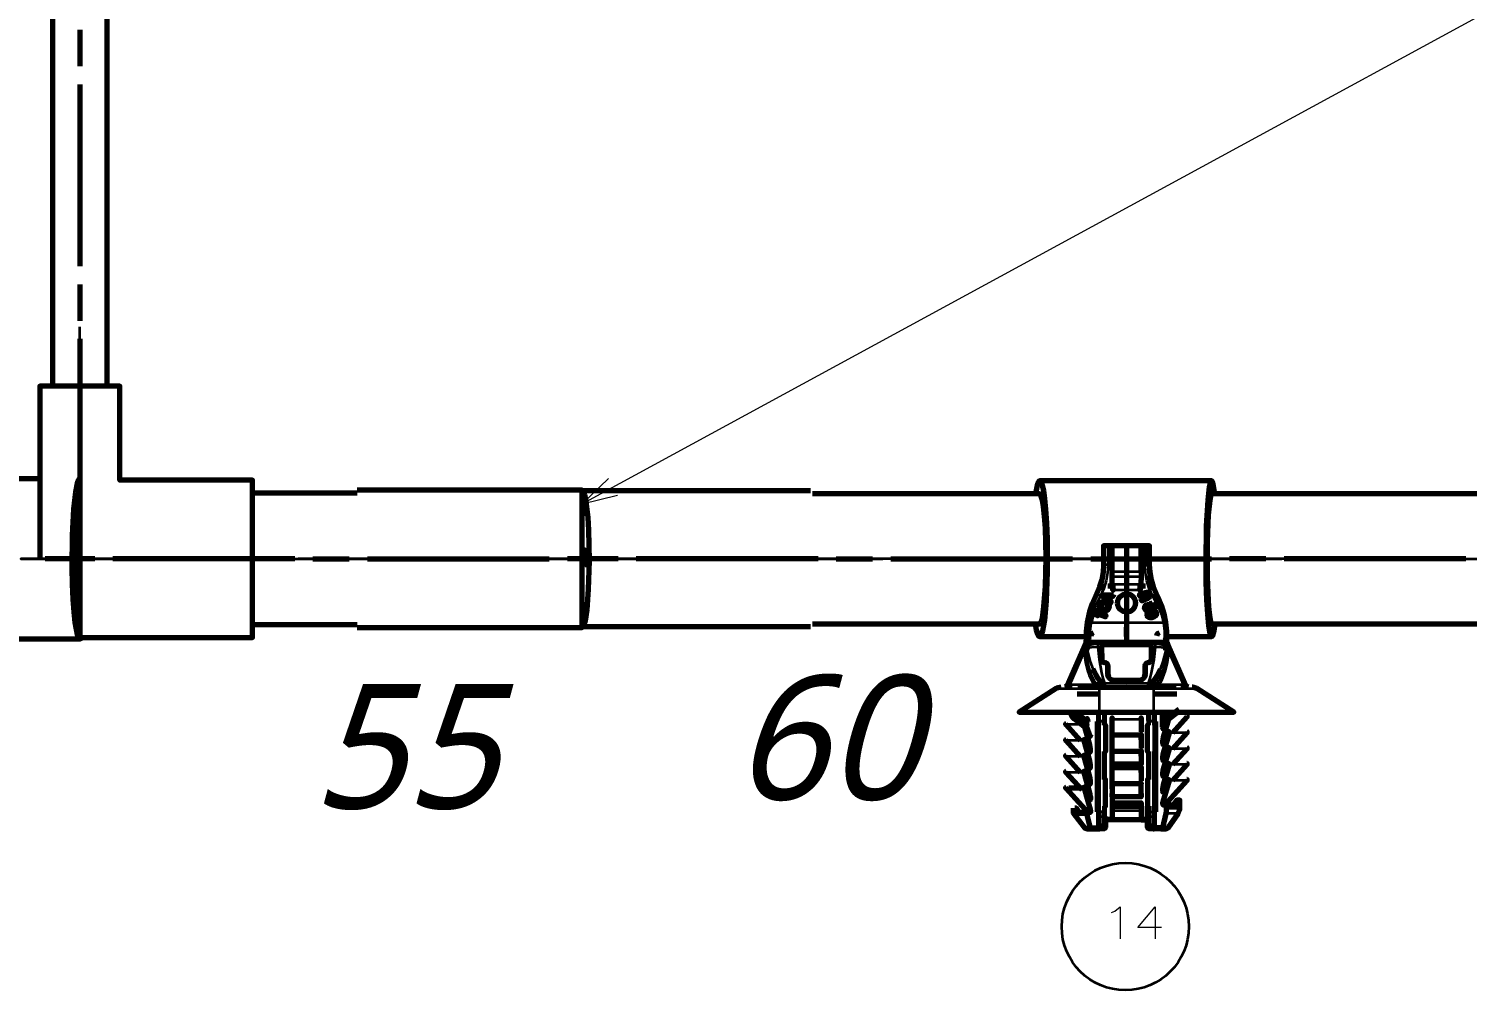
# Model space of a CAD drawing. Header units: millimetres. Extents: x 0 to 174, y 0 to 33.
# Drawn here: x 33.814 to 36.929, y 7.985 to 10.067 of the extents above; entities that cross this region are included whole.
import ezdxf

# ---------------------------------------------------------------- set-up
doc = ezdxf.new("R2010")
doc.units = ezdxf.units.MM
doc.layers.add('PDF_Geomertry', color=7, linetype='Continuous', true_color=0x405f80)
doc.layers.add('PDF_Text', color=7, linetype='Continuous')
doc.styles.add('PDF Lucida Handwriting Italic', font='')
doc.styles.get('PDF Lucida Handwriting Italic').set_extended_font_data('Lucida Handwriting', italic=True)

# ---------------------------------------------------------------- blocks, each defined once
blk = doc.blocks.new('SYM_14_041')
at = {"layer": 'PDF_Geomertry', "lineweight": 70}
for points in [[(-0.1839, 0.4438), (-0.1846, 0.4436), (-0.1851, 0.4432), (-0.1865, 0.4415), (-0.1896, 0.4335), (-0.1931, 0.4161)], [(0.1954, 0.4161), (0.1922, 0.4367), (0.1906, 0.4418), (0.1888, 0.4438)], [(0.0918, 0.1065), (0.0914, 0.1174), (0.0894, 0.1374), (0.0856, 0.1561), (0.08, 0.1746), (0.0751, 0.1871), (0.0693, 0.1993), (0.0628, 0.2142), (0.0581, 0.2297), (0.0551, 0.2458), (0.0543, 0.2619), (0.0543, 0.3033), (0.0443, 0.3033), (0.0381, 0.3033), (0.0356, 0.3033), (0.0331, 0.3033), (-0.0244, 0.3033), (-0.0269, 0.3033), (-0.0294, 0.3033), (-0.0357, 0.3033), (-0.0457, 0.3033), (-0.0457, 0.2619), (-0.0467, 0.2458), (-0.0496, 0.2297), (-0.0543, 0.2142), (-0.0608, 0.1993), (-0.0704, 0.1778), (-0.0761, 0.16), (-0.0808, 0.1374), (-0.0829, 0.1174), (-0.0832, 0.1065)], [(-0.0262, 0.2197), (-0.0244, 0.2075), (-0.0281, 0.2193), (-0.0262, 0.2197), (-0.0267, 0.2244), (-0.0269, 0.234), (-0.0269, 0.3033)], [(0.0356, 0.3033), (0.0356, 0.234), (0.0351, 0.2244), (0.0347, 0.2197), (0.0365, 0.2193), (0.0331, 0.2075), (0.0347, 0.2197)], [(-0.0483, 0.2218), (-0.0506, 0.2061)], [(-0.046, 0.2485), (-0.0464, 0.2488), (-0.0464, 0.249)], [(-0.0307, 0.2106), (-0.0307, 0.2218)], [(0.0393, 0.2218), (0.0393, 0.2106)], [(0.0592, 0.2061), (0.0568, 0.2218), (0.0546, 0.2485), (0.0549, 0.2488), (0.0549, 0.249), (0.0544, 0.249), (0.0486, 0.2485)], [(0.0756, 0.1675), (0.0703, 0.1818), (0.0638, 0.1957)], [(-0.0664, 0.1694), (-0.0708, 0.1547), (-0.074, 0.1399)], [(-0.076, 0.1367), (-0.0778, 0.1185), (-0.0782, 0.1029)], [(-0.1839, 0.1065), (-0.0832, 0.1065), (-0.0832, 0.0983)], [(-0.0832, 0.0951), (-0.0836, 0.0935), (-0.1251, 0.0001), (-0.1189, 0.0022), (-0.1251, 0.0001), (-0.1269, -0.0019), (-0.1296, -0.0028)], [(-0.0872, 0.0706), (-0.0856, 0.0731), (-0.0854, 0.0733), (-0.0836, 0.08), (-0.0832, 0.0871), (-0.0832, 0.0878), (-0.0832, 0.089), (-0.0832, 0.0918), (-0.0832, 0.0982), (-0.0829, 0.0965), (-0.0814, 0.0946), (-0.0782, 0.0935)], [(-0.0836, 0.0935), (-0.0872, 0.0733)], [(-0.0769, 0.1069), (-0.0769, 0.1065), (-0.0801, 0.1057), (-0.0824, 0.1033), (-0.0832, 0.1003)], [(-0.0832, 0.0965), (-0.0825, 0.1003), (-0.0803, 0.1036), (-0.0771, 0.1057), (-0.0732, 0.1065)], [(0.0868, 0.0936), (-0.0782, 0.0936)], [(-0.0672, 0.1147), (-0.0707, 0.1136), (-0.0724, 0.1115), (-0.0732, 0.1082)], [(0.0753, 0.1147), (0.0718, 0.1136), (0.0701, 0.1115), (0.0693, 0.1082)], [(0.0918, 0.1003), (0.091, 0.1033), (0.0886, 0.1057), (0.0856, 0.1065)], [(0.0868, 0.0935), (0.0901, 0.0947), (0.0917, 0.0975), (0.0918, 0.0983), (0.0918, 0.1065), (0.1888, 0.1065)], [(0.0918, 0.0963), (0.0904, 0.0929), (0.0874, 0.0914), (0.0868, 0.0914)], [(0.0957, 0.0706), (0.094, 0.0731), (0.0939, 0.0733), (0.0921, 0.08), (0.0918, 0.0871), (0.0918, 0.0879), (0.0918, 0.089), (0.0918, 0.0918), (0.0918, 0.0963), (0.0918, 0.0982)], [(0.0918, 0.0951), (0.0921, 0.0935)], [(0.1382, -0.0028), (0.1354, -0.0019), (0.1336, 0.0001), (0.1274, 0.0022), (0.1274, -0.0028), (0.1274, 0.0022), (0.1336, 0.0001), (0.0921, 0.0935), (0.0957, 0.0733)], [(-0.0832, 0.0918), (-0.0829, 0.09), (-0.0818, 0.0885), (-0.0801, 0.0875), (-0.0782, 0.0872)], [(-0.0811, 0.0774), (-0.0811, 0.0776), (-0.0807, 0.0813), (-0.0793, 0.0853), (-0.0821, 0.0867), (-0.0832, 0.0886), (-0.0832, 0.089)], [(-0.0482, 0.0872), (-0.0449, 0.0886), (-0.0482, 0.0872), (-0.0493, 0.0857), (-0.0497, 0.0838)], [(-0.0482, 0.0526), (-0.0496, 0.0567), (-0.0497, 0.0835), (-0.0497, 0.0838), (-0.0497, 0.0835), (-0.0496, 0.0567), (-0.0482, 0.0526), (-0.0461, 0.051), (-0.0433, 0.0504), (-0.0426, 0.0504), (-0.0422, 0.0504)], [(-0.0497, 0.0835), (-0.0497, 0.0835)], [(0.0582, 0.0838), (0.0578, 0.0857), (0.0565, 0.0874), (0.0532, 0.0886), (0.0201, 0.0886), (0.009, 0.0886), (-0.035, 0.0886), (-0.0447, 0.0886)], [(0.0896, 0.0774), (0.0896, 0.0775), (0.0892, 0.0813), (0.0878, 0.0853), (0.0894, 0.0858), (0.0908, 0.0869), (0.0917, 0.0886), (0.0918, 0.089)], [(-0.0687, 0.0365), (-0.0633, 0.0249), (-0.0576, 0.0157), (-0.0536, 0.0106), (-0.049, 0.0061)], [(-0.0376, 0.0478), (-0.0404, 0.05), (-0.0422, 0.0504), (-0.0385, 0.0489), (-0.0376, 0.0478), (-0.0364, 0.0442)], [(-0.0362, 0.0246), (-0.0364, 0.0442), (-0.0362, 0.0246), (-0.0362, 0.0244)], [(0.0449, 0.0442), (0.0447, 0.0246), (0.0449, 0.0442), (0.0453, 0.0464)], [(0.0519, 0.0504), (0.0511, 0.0504), (0.0475, 0.0492), (0.0453, 0.0464), (0.0476, 0.0493), (0.0511, 0.0504), (0.0513, 0.0504), (0.0518, 0.0504)], [(0.056, 0.0518), (0.0531, 0.0506), (0.0525, 0.0504), (0.0521, 0.0504), (0.0519, 0.0504), (0.056, 0.0518), (0.0567, 0.0526)], [(0.0771, 0.0361), (0.0704, 0.0224), (0.0646, 0.0136), (0.0575, 0.0061)], [(-0.1189, -0.0028), (-0.1189, -0.0021), (-0.1189, 0.0022)], [(-0.0612, 0.0056), (-0.0601, 0.0031), (-0.0604, 0.0003), (-0.0622, -0.0019), (-0.0649, -0.0028)], [(0.0435, 0.0192), (0.0417, 0.0164), (0.0375, 0.0132), (0.0321, 0.0119), (0.0072, 0.0119), (0.0013, 0.0119), (-0.0236, 0.0119), (-0.029, 0.0133), (-0.0332, 0.0164), (-0.035, 0.0192), (-0.0362, 0.0244), (-0.035, 0.0192)], [(0.0072, 0.0119), (0.0013, 0.0119)], [(0.0447, 0.0244), (0.0435, 0.0192), (0.0447, 0.0244), (0.0447, 0.0246)], [(-0.1376, -0.0028), (-0.1469, -0.005), (-0.1482, -0.0058), (-0.2283, -0.0568), (-0.0549, -0.0568), (0.0633, -0.0568), (0.186, -0.0568), (0.2236, -0.0568), (0.2335, -0.0568), (0.2354, -0.0568), (0.2368, -0.0568), (0.1567, -0.0058), (0.1476, -0.0028), (0.1461, -0.0028)], [(-0.1026, -0.0175), (-0.0549, -0.0175)], [(-0.1011, -0.0028), (-0.0865, -0.0028), (-0.0549, -0.0028), (0.0633, -0.0028), (0.095, -0.0028), (0.1114, -0.0028)], [(0.0633, -0.0175), (0.1131, -0.0175)], [(-0.1092, -0.0581), (-0.1161, -0.0618), (-0.1174, -0.0585), (-0.1178, -0.0549)], [(-0.1161, -0.0618), (-0.1133, -0.0669), (-0.1064, -0.0632), (-0.1133, -0.0669), (-0.1094, -0.0715), (-0.0847, -0.091)], [(-0.0807, -0.0704), (-0.0811, -0.0721), (-0.0824, -0.0732), (-0.084, -0.0735), (-0.0854, -0.0728), (-0.0994, -0.0619), (-0.1021, -0.0587), (-0.1029, -0.0572)], [(0.0824, -0.0897), (0.0824, -0.0593)], [(0.0878, -0.0746), (0.0878, -0.0683), (0.0876, -0.0668), (0.0876, -0.0631), (0.0878, -0.0618)], [(0.0939, -0.0565), (0.0904, -0.0622), (0.0878, -0.0618), (0.0892, -0.0542)], [(0.0924, -0.075), (0.1204, -0.0537)], [(-0.1261, -0.0815), (-0.1276, -0.0829), (-0.1272, -0.084), (-0.0962, -0.1185)], [(-0.1046, -0.0654), (-0.1094, -0.0715)], [(-0.0843, -0.171), (-0.0739, -0.171), (-0.0742, -0.1664), (-0.075, -0.1625), (-0.0878, -0.1185), (-0.0879, -0.1167), (-0.0874, -0.116), (-0.0856, -0.116), (-0.0854, -0.116), (-0.0853, -0.1161), (-0.0851, -0.1164), (-0.0756, -0.1432), (-0.0751, -0.1437), (-0.075, -0.1439), (-0.0747, -0.1439), (-0.0747, -0.1439), (-0.0744, -0.1436), (-0.074, -0.1425), (-0.0739, -0.141), (-0.0739, -0.1365), (-0.0742, -0.1319), (-0.075, -0.1281), (-0.0878, -0.084), (-0.0879, -0.0822), (-0.0874, -0.0815), (-0.0856, -0.0815), (-0.0854, -0.0815), (-0.0853, -0.0817), (-0.0851, -0.0819)], [(-0.0854, -0.0728), (-0.0854, -0.0728)], [(-0.0739, -0.1065), (-0.074, -0.1081), (-0.0744, -0.1092), (-0.0747, -0.1094), (-0.0747, -0.1094), (-0.075, -0.1094), (-0.0751, -0.1093), (-0.0756, -0.1087), (-0.0851, -0.0819), (-0.0756, -0.1087)], [(-0.0812, -0.0722), (-0.0831, -0.0736), (-0.0847, -0.0739)], [(-0.0583, -0.2726), (-0.0583, -0.0775)], [(-0.0535, -0.085), (-0.0569, -0.085), (-0.0569, -0.1425), (-0.0535, -0.1425)], [(-0.0464, -0.085), (-0.041, -0.085), (-0.041, -0.1425), (-0.0464, -0.1425)], [(-0.0272, -0.1167), (-0.0272, -0.1132), (-0.0272, -0.1118), (-0.0272, -0.109), (-0.0272, -0.1008), (-0.0272, -0.0882), (-0.0272, -0.0725), (-0.0272, -0.0707), (-0.0272, -0.0699), (-0.0272, -0.0696), (-0.0272, -0.0694), (-0.0272, -0.0693), (-0.0272, -0.0693), (-0.0272, -0.0694), (-0.0272, -0.0707)], [(-0.0272, -0.099), (-0.0272, -0.0971), (-0.0272, -0.0914)], [(0.0357, -0.0707), (0.0357, -0.0725), (0.0357, -0.0882), (0.0357, -0.0993)], [(0.0357, -0.0914), (0.0357, -0.0971), (0.0357, -0.099)], [(0.0549, -0.1425), (0.0494, -0.1425), (0.0494, -0.085), (0.0549, -0.085)], [(0.0619, -0.085), (0.0654, -0.085), (0.0654, -0.1425), (0.0619, -0.1425)], [(0.0669, -0.0775), (0.0669, -0.2726)], [(0.0928, -0.0897), (0.0824, -0.0897), (0.0825, -0.0914), (0.0829, -0.0925), (0.0832, -0.0926), (0.0833, -0.0928), (0.0835, -0.0926), (0.0836, -0.0925), (0.084, -0.0919), (0.0936, -0.0653), (0.0937, -0.0649), (0.0939, -0.0647), (0.094, -0.0647), (0.096, -0.0647), (0.0962, -0.0672), (0.0835, -0.1112), (0.0826, -0.1153), (0.0824, -0.1199), (0.0824, -0.1242), (0.0825, -0.1258), (0.0829, -0.1269), (0.0832, -0.1271), (0.0833, -0.1272), (0.0835, -0.1271), (0.0836, -0.1269), (0.084, -0.1264), (0.0936, -0.0997), (0.0937, -0.0993), (0.0939, -0.0992), (0.094, -0.0992), (0.096, -0.0992), (0.0962, -0.1017), (0.0835, -0.1457), (0.0826, -0.1497), (0.0824, -0.1543), (0.0824, -0.1586), (0.0825, -0.1603), (0.0829, -0.1614), (0.0832, -0.1615), (0.0833, -0.1617), (0.0835, -0.1615), (0.0836, -0.1614), (0.084, -0.1608), (0.0936, -0.1342), (0.0937, -0.1337), (0.0939, -0.1336), (0.094, -0.1336), (0.096, -0.1336), (0.0962, -0.1361), (0.0835, -0.1801), (0.0826, -0.1842), (0.0824, -0.1887), (0.0824, -0.1931), (0.0825, -0.1947), (0.0829, -0.1958), (0.0832, -0.196), (0.0833, -0.1961), (0.0835, -0.196), (0.0836, -0.1958), (0.084, -0.1953), (0.0936, -0.1686), (0.0937, -0.1682), (0.0939, -0.1681), (0.094, -0.1681), (0.096, -0.1681), (0.0962, -0.1706), (0.0835, -0.2146), (0.0826, -0.2186), (0.0824, -0.2232), (0.0824, -0.2275), (0.0825, -0.2292), (0.0829, -0.2303), (0.0832, -0.2304), (0.0833, -0.2306), (0.0835, -0.2304), (0.0836, -0.2303), (0.084, -0.2297), (0.0936, -0.2031), (0.0937, -0.2026), (0.0939, -0.2025), (0.094, -0.2025), (0.096, -0.2025), (0.0962, -0.205), (0.0828, -0.2512), (0.0824, -0.2546), (0.0824, -0.2557), (0.0825, -0.2571), (0.0831, -0.2576), (0.0904, -0.2576)], [(0.0936, -0.0653), (0.084, -0.0919)], [(0.1047, -0.1017), (0.1357, -0.0672), (0.1357, -0.0651), (0.1346, -0.0647)], [(-0.1261, -0.116), (-0.1276, -0.1174), (-0.1272, -0.1185), (-0.0962, -0.1529)], [(-0.0272, -0.1521), (-0.0272, -0.1486), (-0.0272, -0.1472), (-0.0272, -0.1444), (-0.0272, -0.1362), (-0.0272, -0.1236), (-0.0272, -0.1079), (-0.0272, -0.1061), (0.0357, -0.1061), (0.0357, -0.1079), (0.0357, -0.1236), (0.0357, -0.1347)], [(0.0357, -0.1167), (0.0357, -0.1118)], [(0.1047, -0.1361), (0.1357, -0.1017), (0.1357, -0.0996), (0.1346, -0.0992)], [(-0.1261, -0.1504), (-0.1276, -0.1518), (-0.1272, -0.1529), (-0.0962, -0.1874)], [(-0.0843, -0.2399), (-0.0739, -0.2399), (-0.0742, -0.2353), (-0.075, -0.2314), (-0.0878, -0.1874), (-0.0879, -0.1856), (-0.0874, -0.1849), (-0.0856, -0.1849), (-0.0854, -0.1849), (-0.0853, -0.185), (-0.0851, -0.1853), (-0.0756, -0.2121), (-0.0751, -0.2126), (-0.075, -0.2128), (-0.0747, -0.2128), (-0.0747, -0.2128), (-0.0744, -0.2125), (-0.074, -0.2114), (-0.0739, -0.2099), (-0.0739, -0.2054), (-0.0742, -0.2008), (-0.075, -0.1969), (-0.0878, -0.1529), (-0.0879, -0.1511), (-0.0874, -0.1504), (-0.0856, -0.1504), (-0.0854, -0.1504), (-0.0853, -0.1506), (-0.0851, -0.1508), (-0.0756, -0.1776), (-0.0751, -0.1782), (-0.075, -0.1783), (-0.0747, -0.1783), (-0.0747, -0.1783), (-0.0744, -0.1781), (-0.074, -0.1769), (-0.0739, -0.1754), (-0.0739, -0.171)], [(-0.0272, -0.1344), (-0.0272, -0.1325), (-0.0272, -0.1268)], [(-0.0272, -0.1876), (-0.0272, -0.1842), (-0.0272, -0.1826), (-0.0272, -0.1799), (-0.0272, -0.1717), (-0.0272, -0.1592), (-0.0272, -0.1433), (-0.0272, -0.1417), (-0.0272, -0.1407), (-0.0272, -0.1404), (-0.0272, -0.1403), (-0.0272, -0.1403), (-0.0272, -0.1401), (-0.0272, -0.1403), (-0.0272, -0.1415), (0.0357, -0.1415), (0.0357, -0.1433), (0.0357, -0.159), (0.0357, -0.1701)], [(0.0357, -0.1268), (0.0357, -0.1325), (0.0357, -0.1344)], [(0.0357, -0.1521), (0.0357, -0.1472)], [(0.1047, -0.1706), (0.1357, -0.1361), (0.1357, -0.134), (0.1346, -0.1336)], [(-0.1261, -0.1849), (-0.1276, -0.1864), (-0.1272, -0.1874), (-0.0929, -0.2254)], [(0.0357, -0.1622), (0.0357, -0.1679), (0.0357, -0.1699), (-0.0272, -0.1699), (-0.0272, -0.1679), (-0.0272, -0.1622)], [(-0.0272, -0.2231), (-0.0272, -0.2196), (-0.0272, -0.2181), (-0.0272, -0.2153), (-0.0272, -0.2071), (-0.0272, -0.1946), (-0.0272, -0.1787), (-0.0272, -0.1771), (-0.0272, -0.1761), (-0.0272, -0.1758), (-0.0272, -0.1769), (0.0357, -0.1769), (0.0357, -0.1761), (0.0357, -0.1758), (0.0357, -0.1771), (0.0357, -0.1787), (0.0357, -0.1946), (0.0357, -0.2056)], [(0.0357, -0.1876), (0.0357, -0.1826)], [(0.1047, -0.205), (0.1357, -0.1706), (0.1357, -0.1685), (0.1346, -0.1681)], [(-0.0535, -0.2031), (-0.0569, -0.2031), (-0.0569, -0.2606), (-0.0535, -0.2606)], [(-0.0464, -0.2606), (-0.041, -0.2606), (-0.041, -0.2031), (-0.0464, -0.2031)], [(0.0357, -0.241), (0.0357, -0.23), (0.0357, -0.2142), (0.0357, -0.2125), (0.0357, -0.2112), (0.0357, -0.2115), (0.0357, -0.2124), (-0.0272, -0.2124), (-0.0272, -0.2112), (-0.0272, -0.2115), (-0.0272, -0.2125), (-0.0272, -0.2142), (-0.0272, -0.23), (-0.0272, -0.2426), (-0.0272, -0.2507), (-0.0272, -0.2535), (-0.0272, -0.2547), (-0.0272, -0.2578), (-0.0272, -0.2606), (-0.0272, -0.2614), (-0.0272, -0.2631), (-0.0272, -0.2704), (-0.0272, -0.2781), (-0.0272, -0.2844), (-0.0272, -0.2886), (-0.0272, -0.2901), (-0.0362, -0.2901), (-0.0411, -0.2901), (-0.0411, -0.29), (-0.0411, -0.2887), (-0.0412, -0.2862), (-0.0411, -0.2901)], [(-0.0272, -0.2053), (-0.0272, -0.2033), (-0.0272, -0.1976)], [(0.0357, -0.1976), (0.0357, -0.2033), (0.0357, -0.2053)], [(0.0549, -0.2031), (0.0494, -0.2031), (0.0494, -0.2606), (0.0549, -0.2606)], [(0.0619, -0.2606), (0.0654, -0.2606), (0.0654, -0.2031), (0.0619, -0.2031)], [(0.094, -0.2512), (0.1357, -0.205), (0.1357, -0.2029), (0.1346, -0.2025)], [(-0.1261, -0.2193), (-0.1276, -0.2208), (-0.1272, -0.2218), (-0.0856, -0.2681), (-0.0843, -0.2714)], [(-0.0739, -0.2399), (-0.0739, -0.2443), (-0.074, -0.246), (-0.0744, -0.2469), (-0.0747, -0.2472), (-0.0747, -0.2472), (-0.075, -0.2472), (-0.0751, -0.2471), (-0.0756, -0.2465), (-0.0851, -0.2197), (-0.0853, -0.2194), (-0.0854, -0.2193), (-0.0856, -0.2193), (-0.0874, -0.2193), (-0.0879, -0.22), (-0.0878, -0.2218), (-0.1147, -0.2218), (-0.1207, -0.2218)], [(-0.0878, -0.2218), (-0.0743, -0.2681), (-0.0739, -0.2714), (-0.0739, -0.2724), (-0.0744, -0.2744), (-0.0821, -0.2744), (-0.0943, -0.2744), (-0.1033, -0.2744), (-0.1033, -0.2694), (-0.1011, -0.2694), (-0.1043, -0.2651), (-0.1047, -0.2647), (-0.1054, -0.2646), (-0.1061, -0.2646), (-0.1071, -0.2646), (-0.1074, -0.2646), (-0.1076, -0.2646)], [(0.0357, -0.2331), (0.0357, -0.2387), (0.0357, -0.2407), (-0.0272, -0.2407), (-0.0272, -0.2387), (-0.0272, -0.2331)], [(0.0357, -0.2231), (0.0357, -0.2181)], [(0.0903, -0.3099), (0.09, -0.3099), (0.0879, -0.3099), (0.0815, -0.3099), (0.0879, -0.3099), (0.0897, -0.3099), (0.0903, -0.3099), (0.0943, -0.3078), (0.1158, -0.2768), (0.1193, -0.2679), (0.1194, -0.2656), (0.1194, -0.2478), (0.1179, -0.2478), (0.1161, -0.2478), (0.1147, -0.2478), (0.114, -0.2478), (0.1133, -0.2479), (0.1128, -0.2485), (0.1097, -0.2528), (0.1075, -0.2556)], [(0.1194, -0.2478), (0.1161, -0.2478)], [(-0.111, -0.2646), (-0.111, -0.2758)], [(-0.0819, -0.3099), (-0.0817, -0.3099), (-0.0796, -0.3099), (-0.0731, -0.3099), (-0.0796, -0.3099), (-0.0814, -0.3099), (-0.0819, -0.3099), (-0.0858, -0.3079), (-0.1106, -0.2768), (-0.1108, -0.2758)], [(-0.1033, -0.2744), (-0.1044, -0.2744), (-0.1061, -0.27), (-0.1071, -0.2729), (-0.1076, -0.2758), (-0.1044, -0.2744)], [(-0.0821, -0.2744), (-0.0825, -0.2754), (-0.0824, -0.2768), (-0.1013, -0.2768), (-0.1056, -0.2768), (-0.1068, -0.2768)], [(-0.0862, -0.2744), (-0.0843, -0.2724)], [(-0.0824, -0.2768), (-0.0743, -0.3079), (-0.0731, -0.3099), (-0.0699, -0.3099), (-0.0636, -0.3099), (-0.0599, -0.3099), (-0.0567, -0.3099), (-0.0546, -0.3099), (-0.0537, -0.3099), (-0.0557, -0.3094), (-0.0572, -0.3083), (-0.0583, -0.3068), (-0.0587, -0.3049)], [(-0.0272, -0.2535), (0.0357, -0.2535), (0.0357, -0.2547), (0.0357, -0.2578), (0.0357, -0.2597), (0.0357, -0.2606), (0.0357, -0.2631), (0.0357, -0.2704), (0.0357, -0.2779), (0.0357, -0.2843), (0.0357, -0.2886), (0.0357, -0.2901), (0.0447, -0.2901), (0.0496, -0.2901), (0.0496, -0.29), (0.0497, -0.2887), (0.0497, -0.2862), (0.0497, -0.2606)], [(-0.0272, -0.2606), (0.0357, -0.2606)], [(0.0783, -0.3099), (0.0815, -0.3099), (0.0828, -0.3078), (0.0899, -0.2768), (0.0907, -0.2714), (0.091, -0.2656), (0.091, -0.2596), (0.0904, -0.2576), (0.1024, -0.2576), (0.1113, -0.2576), (0.1128, -0.2579)], [(0.0949, -0.2576), (0.0928, -0.2557), (0.0928, -0.2546), (0.0942, -0.2512)], [(-0.0699, -0.3099), (-0.0703, -0.3097), (-0.0706, -0.3094), (-0.071, -0.3085), (-0.0714, -0.3068), (-0.0715, -0.3049)], [(-0.041, -0.2901), (-0.041, -0.3049), (-0.0414, -0.3068), (-0.0425, -0.3083), (-0.044, -0.3094), (-0.046, -0.3099), (-0.0462, -0.3099), (-0.0537, -0.3099), (-0.0537, -0.3097), (-0.0536, -0.3006)], [(-0.0537, -0.3099), (-0.0537, -0.3099)], [(-0.0462, -0.3099), (-0.0462, -0.3097), (-0.0462, -0.3006)], [(0.0357, -0.2901), (-0.0272, -0.2901)], [(0.0549, -0.3006), (0.0547, -0.3097), (0.0547, -0.3099), (0.0544, -0.3099), (0.0525, -0.3094), (0.051, -0.3083), (0.0499, -0.3068), (0.0496, -0.3049), (0.0496, -0.2901), (0.0496, -0.29), (0.0497, -0.2887), (0.0497, -0.2862)], [(0.0621, -0.3006), (0.0622, -0.3097), (0.0622, -0.3099), (0.0547, -0.3099)], [(0.08, -0.3049), (0.0796, -0.3085), (0.079, -0.3094), (0.0789, -0.3097), (0.0783, -0.3099), (0.0721, -0.3099), (0.0683, -0.3099), (0.0651, -0.3099), (0.0631, -0.3099), (0.0622, -0.3099), (0.0642, -0.3094), (0.0657, -0.3083), (0.0668, -0.3068), (0.0672, -0.3049)], [(0.0622, -0.3099), (0.0622, -0.3099)]]:
    blk.add_lwpolyline(points, dxfattribs=at)
at = {"layer": 'PDF_Geomertry', "lineweight": 35}
for points in [[(-0.0357, 0.3033), (-0.0357, 0.2619), (-0.0457, 0.2619)], [(-0.0294, 0.234), (-0.0294, 0.3033)], [(-0.0244, 0.3033), (-0.0244, 0.2479), (0.0331, 0.2479), (0.0331, 0.3033)], [(0.0381, 0.3033), (0.0381, 0.234), (0.0356, 0.234)], [(0.0443, 0.3033), (0.0443, 0.2619), (0.054, 0.2619), (0.0543, 0.2619)], [(-0.0357, 0.2619), (-0.0368, 0.2446), (-0.0399, 0.2275), (-0.045, 0.2107), (-0.0519, 0.1947), (-0.0608, 0.1993)], [(0.0604, 0.1947), (0.0535, 0.2107), (0.0483, 0.2274), (0.0453, 0.2446), (0.0443, 0.2619)], [(-0.0281, 0.2193), (-0.0292, 0.226), (-0.0294, 0.234), (-0.0269, 0.234)], [(0.0356, 0.2479), (0.0347, 0.2479), (0.0331, 0.2479), (0.0331, 0.2358), (-0.0244, 0.2358), (-0.0244, 0.2479), (-0.0262, 0.2479), (-0.0269, 0.2479)], [(0.0356, 0.2364), (0.0354, 0.2363), (0.0354, 0.2363), (0.0353, 0.2361), (0.0347, 0.236), (0.0331, 0.2358), (0.0331, 0.2196), (-0.0244, 0.2196), (-0.0244, 0.2358), (-0.0262, 0.236), (-0.0268, 0.2361), (-0.0269, 0.2363), (-0.0269, 0.2363), (-0.0269, 0.2364)], [(0.0347, 0.2197), (0.0331, 0.2196), (0.0331, 0.2075), (-0.0244, 0.2075), (-0.0244, 0.2196), (-0.0262, 0.2197)], [(0.0381, 0.234), (0.0376, 0.226), (0.0365, 0.2193)], [(-0.0519, 0.1947), (-0.0554, 0.1878), (-0.059, 0.1808), (-0.0626, 0.1738), (-0.0663, 0.1667), (-0.0724, 0.1521), (-0.076, 0.1367), (-0.0808, 0.1374)], [(0.0693, 0.1993), (0.0682, 0.1988), (0.0604, 0.1947), (0.0639, 0.1878), (0.0675, 0.1808), (0.0711, 0.1738), (0.0747, 0.1667), (0.0808, 0.1521), (0.0844, 0.1367), (-0.076, 0.1367)], [(0.0894, 0.1374), (0.0888, 0.1374), (0.0844, 0.1367), (0.0862, 0.1185), (0.0868, 0.1029)], [(-0.0782, 0.0872), (-0.0782, 0.0935), (-0.0782, 0.0936), (-0.0782, 0.1029), (-0.0818, 0.104), (-0.0829, 0.1051), (-0.0832, 0.1065)], [(0.0669, 0.0913), (0.0722, 0.091), (0.0778, 0.0903), (0.0828, 0.089), (0.0868, 0.0872), (0.0868, 0.0914), (0.0868, 0.0935), (0.0868, 0.0936), (0.0868, 0.1029), (0.089, 0.1033), (0.0908, 0.1044), (0.0915, 0.1054), (0.0918, 0.1065)], [(-0.1189, -0.0028), (-0.1189, -0.0012), (-0.1189, 0.0022), (-0.0872, 0.0733), (-0.0872, 0.0706), (-0.0846, 0.0514), (-0.0803, 0.0329), (-0.0768, 0.0229), (-0.0726, 0.0135), (-0.069, 0.0075), (-0.0649, 0.0022), (-0.1189, 0.0022)], [(-0.0872, 0.0733), (-0.0854, 0.0733)], [(-0.0832, 0.089), (-0.0825, 0.0733), (-0.0856, 0.0731)], [(-0.0832, 0.0886), (-0.0812, 0.0783), (-0.0811, 0.0776), (-0.0811, 0.0793), (-0.0794, 0.0815), (-0.0761, 0.0829), (-0.0669, 0.0842), (-0.0582, 0.0839), (-0.0553, 0.0567), (-0.05, 0.0283), (-0.0468, 0.0163), (-0.0432, 0.0061), (-0.049, 0.0061)], [(-0.0649, 0.0022), (-0.0628, 0.0042), (-0.0619, 0.0049), (-0.0614, 0.0054), (-0.0614, 0.0056), (-0.0612, 0.0056), (-0.0658, 0.0115), (-0.0694, 0.0181), (-0.0746, 0.0314), (-0.0793, 0.05), (-0.0825, 0.0733)], [(-0.0811, 0.0776), (-0.0811, 0.0776)], [(-0.0811, 0.0776), (-0.0811, 0.0776)], [(-0.0811, 0.0774), (-0.0746, 0.0522), (-0.0687, 0.0365)], [(-0.0793, 0.0853), (-0.0782, 0.0872), (-0.0742, 0.089), (-0.0692, 0.0903), (-0.0585, 0.0913), (-0.0582, 0.0839), (-0.0497, 0.0838)], [(0.0582, 0.0838), (0.0668, 0.0839), (0.0669, 0.0913), (0.0043, 0.0917), (-0.0585, 0.0913)], [(0.0575, 0.0061), (0.0517, 0.0061), (0.0553, 0.0163), (0.0585, 0.0283), (0.0638, 0.0567), (0.0668, 0.0839), (0.0751, 0.0842), (0.0839, 0.0832), (0.0867, 0.0821), (0.0886, 0.0811), (0.0896, 0.0794), (0.0896, 0.0775), (0.0899, 0.079), (0.0917, 0.0886)], [(0.0601, -0.0028), (0.0576, -0.0018), (0.0561, 0.0006), (0.056, 0.0036), (0.0575, 0.0061), (0.0699, 0.0056), (0.0733, 0.0022), (0.0775, 0.0075), (0.0811, 0.0135), (0.0853, 0.0229), (0.0888, 0.0329), (0.0931, 0.0514), (0.0957, 0.0706), (0.0957, 0.0733), (0.1274, 0.0022), (0.0733, 0.0022)], [(0.0699, 0.0056), (0.0744, 0.0117), (0.0781, 0.0183), (0.0836, 0.0329), (0.0883, 0.0531), (0.091, 0.0733), (0.094, 0.0731)], [(0.0896, 0.0774), (0.0832, 0.0528), (0.0771, 0.0361)], [(0.0918, 0.0918), (0.0914, 0.09), (0.0903, 0.0885), (0.0886, 0.0875), (0.0868, 0.0872), (0.0878, 0.0853)], [(0.091, 0.0733), (0.0918, 0.089)], [(0.0939, 0.0733), (0.0957, 0.0733)], [(0.0511, 0.0504), (0.0511, 0.0504)], [(0.0519, 0.0504), (0.0518, 0.0504)], [(-0.0612, 0.0056), (-0.049, 0.0061), (-0.0475, 0.0036), (-0.0475, 0.0006), (-0.0492, -0.0018), (-0.0517, -0.0028)], [(0.0532, -0.0028), (0.0525, -0.0025), (0.0518, -0.0018), (0.051, 0.0006), (0.0513, 0.005), (0.0517, 0.0061), (0.0043, 0.0054), (-0.0432, 0.0061), (-0.0424, 0.0036), (-0.0424, 0.0006), (-0.0432, -0.0017), (-0.0437, -0.0024), (-0.0444, -0.0026), (-0.0447, -0.0028)], [(-0.1482, -0.0058), (-0.0549, -0.0058), (-0.0549, -0.0028)], [(0.0633, -0.0028), (0.0633, -0.0058), (-0.0549, -0.0058), (-0.0549, -0.0568)], [(0.0633, -0.0568), (0.0633, -0.0058), (0.1293, -0.0058), (0.1567, -0.0058)], [(-0.1092, -0.0581), (-0.1064, -0.0632), (-0.1046, -0.0654), (-0.0817, -0.0833), (-0.0814, -0.0868), (-0.0822, -0.0897), (-0.0833, -0.091), (-0.0839, -0.0911), (-0.0847, -0.091)], [(-0.1047, -0.0601), (-0.1054, -0.0586), (-0.1029, -0.0572)], [(-0.1021, -0.0587), (-0.1028, -0.0592), (-0.1047, -0.0601), (-0.1013, -0.0642), (-0.0994, -0.0619)], [(-0.0583, -0.0753), (-0.0583, -0.0557)], [(-0.0535, -0.085), (-0.0535, -0.0775), (-0.0583, -0.0775), (-0.0583, -0.0753), (-0.0583, -0.0753), (-0.0583, -0.0753), (-0.0583, -0.0753), (-0.0581, -0.0754), (-0.0535, -0.0757), (-0.0535, -0.0562)], [(-0.0464, -0.0562), (-0.0464, -0.0757), (-0.0419, -0.0754), (-0.0417, -0.0753), (-0.0415, -0.0753), (-0.0415, -0.0753), (-0.0415, -0.0753), (-0.0415, -0.0775)], [(-0.0415, -0.0557), (-0.0415, -0.0753)], [(-0.0412, -0.085), (-0.0412, -0.0568)], [(0.05, -0.0753), (0.05, -0.0557)], [(0.055, -0.0562), (0.0549, -0.0757), (0.0504, -0.0754), (0.0501, -0.0753), (0.05, -0.0753), (0.05, -0.0753), (0.05, -0.0753), (0.05, -0.0775)], [(0.0619, -0.0562), (0.0619, -0.0757), (0.0665, -0.0754), (0.0668, -0.0753), (0.0668, -0.0753), (0.0669, -0.0753), (0.0669, -0.0753), (0.0669, -0.0775), (0.0619, -0.0775), (0.0619, -0.085)], [(0.0669, -0.0557), (0.0669, -0.0753)], [(0.0876, -0.0668), (0.0901, -0.0668), (0.0901, -0.0631), (0.0904, -0.0622)], [(0.09, -0.0681), (0.0901, -0.0668), (0.1157, -0.0475)], [(-0.0878, -0.084), (-0.1165, -0.084), (-0.1246, -0.084), (-0.126, -0.084), (-0.1265, -0.084), (-0.1271, -0.084), (-0.1272, -0.084), (-0.1272, -0.084), (-0.1272, -0.084)], [(-0.0819, -0.0787), (-0.0817, -0.0796), (-0.1013, -0.0642)], [(-0.0792, -0.0833), (-0.08, -0.0893), (-0.0815, -0.0924), (-0.0824, -0.0932), (-0.0829, -0.0933), (-0.0833, -0.0935), (-0.0836, -0.0932)], [(-0.0793, -0.0783), (-0.0792, -0.0796), (-0.0817, -0.0796), (-0.0817, -0.0833), (-0.0792, -0.0833), (-0.0792, -0.0796)], [(-0.0807, -0.0706), (-0.0807, -0.0704)], [(-0.0464, -0.085), (-0.0464, -0.0775), (-0.0415, -0.0775), (-0.0415, -0.085)], [(-0.0272, -0.0725), (0.0357, -0.0725)], [(0.0549, -0.085), (0.0549, -0.0775), (0.05, -0.0775), (0.05, -0.085)], [(0.0876, -0.0631), (0.0901, -0.0631)], [(0.0904, -0.0731), (0.09, -0.0681), (0.0878, -0.0683), (0.0888, -0.0746), (0.0878, -0.0746)], [(0.0924, -0.075), (0.0921, -0.075), (0.0918, -0.075), (0.0914, -0.0749), (0.091, -0.0744), (0.0904, -0.0731), (0.089, -0.074), (0.0888, -0.0746), (0.0897, -0.0771), (0.0914, -0.0785)], [(-0.0878, -0.1185), (-0.1165, -0.1185), (-0.1246, -0.1185), (-0.126, -0.1185), (-0.1272, -0.1185)], [(-0.0739, -0.1065), (-0.0843, -0.1065)], [(-0.0272, -0.1079), (0.0357, -0.1079)], [(0.0824, -0.1199), (0.0928, -0.1199)], [(0.0928, -0.1242), (0.0824, -0.1242)], [(0.0961, -0.1112), (0.0835, -0.1112)], [(0.1357, -0.1017), (0.0962, -0.1017)], [(-0.0878, -0.1529), (-0.1165, -0.1529), (-0.1246, -0.1529), (-0.126, -0.1529), (-0.1272, -0.1529)], [(-0.0535, -0.2031), (-0.0535, -0.1425)], [(-0.0464, -0.2031), (-0.0464, -0.1425)], [(-0.0415, -0.1425), (-0.0415, -0.2031)], [(-0.0412, -0.1425), (-0.0412, -0.2031)], [(-0.0272, -0.1433), (0.0357, -0.1433)], [(0.05, -0.2031), (0.05, -0.1425)], [(0.0549, -0.1425), (0.0549, -0.2031)], [(0.0619, -0.1425), (0.0619, -0.2031)], [(0.0824, -0.1543), (0.0928, -0.1543)], [(0.0961, -0.1457), (0.0835, -0.1457)], [(0.1357, -0.1361), (0.0962, -0.1361)], [(-0.075, -0.1625), (-0.0876, -0.1625)], [(-0.0739, -0.1754), (-0.0843, -0.1754)], [(-0.0272, -0.1787), (0.0357, -0.1787)], [(0.0928, -0.1586), (0.0824, -0.1586)], [(0.0961, -0.1801), (0.0835, -0.1801)], [(0.1357, -0.1706), (0.0962, -0.1706)], [(-0.0878, -0.1874), (-0.1165, -0.1874), (-0.1246, -0.1874), (-0.126, -0.1874), (-0.1272, -0.1874)], [(0.0357, -0.2142), (-0.0272, -0.2142)], [(0.0824, -0.1887), (0.0928, -0.1887)], [(0.0928, -0.1931), (0.0824, -0.1931)], [(0.0961, -0.2146), (0.0835, -0.2146)], [(0.1357, -0.205), (0.0962, -0.205)], [(-0.1207, -0.2218), (-0.1272, -0.2218)], [(-0.075, -0.2314), (-0.0876, -0.2314)], [(-0.0739, -0.2443), (-0.0815, -0.2443), (-0.0836, -0.2443), (-0.0842, -0.2443), (-0.0843, -0.2443), (-0.0843, -0.2443), (-0.0843, -0.2443)], [(0.0824, -0.2232), (0.0928, -0.2232)], [(0.0928, -0.2275), (0.0824, -0.2275)], [(0.1161, -0.2478), (0.1161, -0.2596), (0.091, -0.2596)], [(0.1147, -0.2478), (0.1147, -0.2535), (0.1113, -0.2528), (0.1113, -0.2562), (0.1113, -0.2576)], [(-0.1076, -0.2758), (-0.1076, -0.2646)], [(-0.1033, -0.2694), (-0.1061, -0.27), (-0.1061, -0.2646)], [(-0.0843, -0.2714), (-0.0739, -0.2714)], [(-0.0739, -0.2724), (-0.0843, -0.2724)], [(-0.0585, -0.2806), (-0.0583, -0.2726), (-0.0535, -0.2726), (-0.0535, -0.2831), (-0.0464, -0.2831), (-0.0464, -0.2726), (-0.0415, -0.2726)], [(-0.0464, -0.2606), (-0.0464, -0.2726), (-0.0535, -0.2726), (-0.0535, -0.2606)], [(-0.0415, -0.2606), (-0.0415, -0.2726), (-0.0415, -0.2806)], [(-0.0272, -0.2578), (0.0018, -0.2578)], [(0.0357, -0.2631), (-0.0272, -0.2631)], [(0.0357, -0.2704), (-0.0272, -0.2704)], [(0.05, -0.2806), (0.05, -0.2726), (0.05, -0.2606)], [(0.05, -0.2726), (0.0549, -0.2726), (0.0549, -0.2831), (0.0619, -0.2831), (0.0619, -0.2726), (0.0669, -0.2726), (0.0669, -0.2806)], [(0.0549, -0.2606), (0.0549, -0.2726), (0.0619, -0.2726), (0.0619, -0.2606)], [(0.0824, -0.2546), (0.0928, -0.2546)], [(0.0928, -0.2557), (0.0824, -0.2557)], [(0.0828, -0.2512), (0.094, -0.2512)], [(0.1158, -0.2768), (0.0899, -0.2768)], [(0.1194, -0.2656), (0.091, -0.2656)], [(0.1113, -0.2528), (0.1097, -0.2528)], [(-0.0858, -0.3079), (-0.0743, -0.3079)], [(-0.0715, -0.3049), (-0.0636, -0.3049), (-0.0636, -0.3083), (-0.0636, -0.3099)], [(-0.0636, -0.3049), (-0.0587, -0.3049), (-0.0586, -0.3049), (-0.0579, -0.3074), (-0.0561, -0.3092), (-0.0537, -0.3099)], [(-0.0586, -0.3049), (-0.0586, -0.3049), (-0.0586, -0.3047), (-0.0586, -0.3031), (-0.0585, -0.2979), (-0.0582, -0.2989), (-0.0571, -0.2999), (-0.0536, -0.3006), (-0.0462, -0.3006), (-0.0464, -0.2831), (-0.0429, -0.2824), (-0.0418, -0.2815), (-0.0415, -0.2806), (-0.0414, -0.2979)], [(-0.0585, -0.2979), (-0.0585, -0.2806), (-0.0583, -0.281), (-0.0578, -0.2818), (-0.0567, -0.2825), (-0.0535, -0.2831), (-0.0536, -0.3006)], [(-0.0462, -0.3006), (-0.0432, -0.3), (-0.0421, -0.2993), (-0.0415, -0.2985), (-0.0414, -0.2979), (-0.0414, -0.3031), (-0.0412, -0.3047), (-0.0412, -0.3049), (-0.0412, -0.3049), (-0.0417, -0.3068), (-0.0428, -0.3083), (-0.0443, -0.3094), (-0.0462, -0.3099)], [(-0.0412, -0.2862), (-0.0362, -0.2862), (-0.0272, -0.2862)], [(-0.041, -0.3049), (-0.0412, -0.3049)], [(-0.0362, -0.2862), (-0.0362, -0.2901)], [(0.0357, -0.2862), (0.0447, -0.2862), (0.0447, -0.289), (0.0447, -0.2901)], [(0.0447, -0.2862), (0.0497, -0.2862)], [(0.0547, -0.3099), (0.0528, -0.3094), (0.0513, -0.3083), (0.0501, -0.3068), (0.0497, -0.3049), (0.0496, -0.3049)], [(0.0497, -0.3049), (0.0497, -0.3049), (0.0499, -0.3047), (0.0499, -0.3031), (0.0499, -0.2979), (0.05, -0.2985), (0.0506, -0.2993), (0.0517, -0.3), (0.0549, -0.3006), (0.0621, -0.3006), (0.0619, -0.2831), (0.0654, -0.2824), (0.0665, -0.2815), (0.0669, -0.2806), (0.0671, -0.2979), (0.0669, -0.2985), (0.0664, -0.2993), (0.0653, -0.3), (0.0621, -0.3006)], [(0.0499, -0.2979), (0.05, -0.2806), (0.05, -0.281), (0.0507, -0.2818), (0.0518, -0.2825), (0.0549, -0.2831), (0.0549, -0.3006)], [(0.0721, -0.3049), (0.0672, -0.3049), (0.0671, -0.3049), (0.0668, -0.3068), (0.0657, -0.3083), (0.064, -0.3094), (0.0622, -0.3099)], [(0.0671, -0.2979), (0.0671, -0.3031), (0.0671, -0.3047), (0.0671, -0.3049), (0.0671, -0.3049)], [(0.08, -0.3049), (0.0721, -0.3049), (0.0721, -0.3099)], [(0.0828, -0.3078), (0.0943, -0.3078)]]:
    blk.add_lwpolyline(points, dxfattribs=at)
at = {"layer": 'PDF_Geomertry', "lineweight": 70}
for points in [[(-0.024, 0.1976), (-0.0256, 0.1936), (-0.0301, 0.1936), (-0.0329, 0.1858), (-0.0294, 0.1829), (-0.0308, 0.1789), (-0.0475, 0.1933), (-0.046, 0.1972)], [(-0.0343, 0.1935), (-0.0361, 0.1886), (-0.0415, 0.1933)], [(-0.0154, 0.1793), (-0.0139, 0.1868), (-0.0097, 0.1932), (-0.0033, 0.1975), (0.0043, 0.1989), (0.0118, 0.1975), (0.0182, 0.1932), (0.0225, 0.1868), (0.0239, 0.1793), (0.0225, 0.1717), (0.0182, 0.1653), (0.0118, 0.1611), (0.0043, 0.1596), (-0.0033, 0.1611), (-0.0097, 0.1653), (-0.0139, 0.1717)], [(0.036, 0.1881), (0.0488, 0.1926), (0.0497, 0.1933), (0.0504, 0.1943), (0.0507, 0.1954), (0.0506, 0.1965), (0.05, 0.1976), (0.049, 0.1983), (0.0478, 0.1986), (0.0467, 0.1983), (0.0339, 0.1938), (0.0325, 0.1975), (0.0453, 0.2021), (0.0481, 0.2025), (0.0507, 0.2018), (0.0529, 0.2003), (0.0543, 0.1979), (0.0547, 0.1953), (0.054, 0.1926), (0.0524, 0.1904), (0.0501, 0.189), (0.0372, 0.1843)], [(-0.0558, 0.159), (-0.0403, 0.1533), (-0.0415, 0.1496), (-0.0572, 0.1553), (-0.0585, 0.1518), (-0.0621, 0.1531), (-0.0582, 0.1638), (-0.0546, 0.1625)], [(0.0606, 0.1804), (0.0656, 0.1668), (0.0639, 0.1663), (0.0521, 0.1722), (0.0496, 0.1725), (0.0475, 0.171), (0.0471, 0.1685), (0.0483, 0.1663), (0.0508, 0.1656), (0.0517, 0.1657), (0.0531, 0.1622), (0.0494, 0.1619), (0.0461, 0.1633), (0.0439, 0.166), (0.0433, 0.1696), (0.0444, 0.1729), (0.0469, 0.1754), (0.0504, 0.1763), (0.0539, 0.1756), (0.0593, 0.1728), (0.0569, 0.1792)], [(0.0628, 0.1533), (0.0571, 0.1513), (0.0546, 0.1513), (0.0528, 0.1532), (0.0529, 0.1557), (0.0547, 0.1574), (0.0606, 0.1594), (0.0631, 0.1593), (0.0647, 0.1575), (0.0647, 0.155)], [(0.0567, 0.0526), (0.0582, 0.0567), (0.0582, 0.0835), (0.0582, 0.0838), (0.0582, 0.0835), (0.0582, 0.0567)], [(-0.0649, 0.0022), (-0.0649, -0.0024), (-0.0649, -0.0028), (-0.0649, -0.0012)], [(0.0699, 0.0056), (0.0686, 0.0031), (0.0689, 0.0003), (0.0707, -0.0019), (0.0733, -0.0028), (0.0733, 0.0022)], [(-0.0793, -0.0783), (-0.0819, -0.0787), (-0.0854, -0.0728), (-0.0835, -0.0735), (-0.0815, -0.0725), (-0.0807, -0.0706)], [(0.0357, -0.0707), (0.0357, -0.0697), (0.0357, -0.0694), (0.0357, -0.0694), (0.0357, -0.0693), (0.0357, -0.0696)], [(-0.0272, -0.1061), (-0.0272, -0.1053), (-0.0272, -0.105), (-0.0272, -0.1049), (-0.0272, -0.1049), (-0.0272, -0.1047), (-0.0272, -0.1049)], [(0.0357, -0.1061), (0.0357, -0.1051), (0.0357, -0.1049), (0.0357, -0.1049), (0.0357, -0.1047), (0.0357, -0.105)], [(0.0357, -0.1404), (0.0357, -0.1403), (0.0357, -0.1401), (0.0357, -0.1404)], [(0.0357, -0.1415), (0.0357, -0.1407), (0.0357, -0.1404)], [(-0.0272, -0.1758), (-0.0272, -0.1757), (-0.0272, -0.1757), (-0.0272, -0.1757), (-0.0272, -0.1758)], [(0.0357, -0.1758), (0.0357, -0.1757), (0.0357, -0.1757), (0.0357, -0.1758)], [(-0.0272, -0.2112), (-0.0272, -0.2111), (-0.0272, -0.2111), (-0.0272, -0.2111), (-0.0272, -0.2112)], [(0.0357, -0.2112), (0.0357, -0.2111), (0.0357, -0.2111), (0.0357, -0.2112)], [(0.1128, -0.2579), (0.1128, -0.2576), (0.1131, -0.2569), (0.1135, -0.256), (0.1147, -0.2535), (0.1161, -0.2596)]]:
    blk.add_lwpolyline(points, close=True, dxfattribs=at)
for points in [[(-0.0351, 0.1782, -2.894935), (-0.0478, 0.1825), (-0.0462, 0.179), (-0.0499, 0.1765), (-0.0512, 0.1724), (-0.05, 0.1682), (-0.0465, 0.1656), (-0.0421, 0.1656), (-0.0385, 0.1681), (-0.0371, 0.1722), (-0.0385, 0.1764)], [(0.0592, 0.1632), (0.0619, 0.1636), (0.0647, 0.1629), (0.0671, 0.1613), (0.0685, 0.1589), (0.0689, 0.1561), (0.0682, 0.1533), (0.0665, 0.151), (0.0642, 0.1496), (0.0583, 0.1475, -0.994323), (0.0535, 0.1611)]]:
    blk.add_lwpolyline(points, format="xyb", close=True, dxfattribs=at)
at = {"layer": 'PDF_Geomertry', "lineweight": 35}
for points in [[(-0.0464, -0.0757), (-0.0464, -0.0775), (-0.0535, -0.0775), (-0.0535, -0.0757)], [(0.0619, -0.0757), (0.0619, -0.0775), (0.0549, -0.0775), (0.0549, -0.0757)]]:
    blk.add_lwpolyline(points, close=True, dxfattribs=at)

msp = doc.modelspace()

# ---------------------------------------------------------------- linework, layer by layer
at = {"layer": 'PDF_Geomertry', "lineweight": 70}
for points in [[(33.8661, 10.9429), (33.8661, 9.2933)], [(33.9842, 9.2933), (33.9842, 10.9429)], [(33.9251, 9.0893), (33.9251, 8.7492), (34.2992, 8.7492), (34.2992, 9.0893), (34.0118, 9.0893), (34.0118, 9.2933), (33.8386, 9.2933), (33.8386, 8.9193)], [(33.8386, 9.0925), (33.5532, 9.0925), (33.5525, 9.0924), (33.5518, 9.0919), (33.5504, 9.0904), (33.5472, 9.0826), (33.5432, 9.0636), (33.5392, 9.0269), (33.5361, 8.9703), (33.5354, 8.9), (33.5361, 8.8647), (33.5378, 8.8318), (33.5397, 8.8044), (33.5424, 8.7815), (33.5447, 8.7663), (33.5475, 8.755), (33.5496, 8.7496), (33.5514, 8.7469), (33.5532, 8.7461), (33.9251, 8.7461)], [(33.9251, 9.0925), (33.9244, 9.0924), (33.9238, 9.0919), (33.9224, 9.0904), (33.9192, 9.0826), (33.9153, 9.0636), (33.9111, 9.0269), (33.9081, 8.9703), (33.9074, 8.9), (33.9082, 8.8647), (33.9097, 8.8318), (33.9118, 8.8044), (33.9143, 8.7815), (33.9168, 8.7663), (33.9194, 8.755), (33.9215, 8.7496), (33.9233, 8.7469), (33.924, 8.7464), (33.9247, 8.7461), (33.9254, 8.7461), (33.9261, 8.7462), (33.9268, 8.7468), (33.9283, 8.7488), (33.9286, 8.7492)], [(34.5256, 8.7708), (35.0131, 8.7708), (35.0131, 9.0676), (34.5256, 9.0676)], [(35.5074, 9.0663), (35.0131, 9.0663), (35.0144, 9.0656), (35.0158, 9.0636), (35.0176, 9.0587), (35.0201, 9.0476), (35.0224, 9.0322), (35.0247, 9.0088), (35.0264, 8.981), (35.0274, 8.9485), (35.0276, 8.9146), (35.0261, 8.8525), (35.0226, 8.8087), (35.019, 8.785), (35.016, 8.7751), (35.0147, 8.7731), (35.014, 8.7726), (35.0135, 8.7724), (35.0131, 8.7724), (35.5074, 8.7724)], [(36.3828, 8.7782), (36.3807, 8.7632), (36.3781, 8.7531), (36.3771, 8.7511), (36.3765, 8.7507), (36.3763, 8.7507), (36.376, 8.7507), (36.3757, 8.7507), (36.3756, 8.7508), (36.3753, 8.7511), (36.3746, 8.7518), (36.374, 8.7532), (36.3718, 8.7614), (36.3699, 8.7749), (36.3675, 8.7992), (36.3658, 8.83), (36.3644, 8.8689), (36.364, 8.9111), (36.3651, 8.9906), (36.3681, 9.0461), (36.3714, 9.0746), (36.374, 9.0853), (36.375, 9.0872), (36.3756, 9.0878), (36.3758, 9.0878), (36.3761, 9.0879), (36.1917, 9.0879), (36.0035, 9.0879), (36.0051, 9.0871), (36.0067, 9.0846), (36.0092, 9.0778), (36.0115, 9.0672), (36.0142, 9.0492), (36.0164, 9.0264), (36.0183, 8.9964), (36.0196, 8.9628), (36.02, 8.8908), (36.0175, 8.8285), (36.0137, 8.7861), (36.0099, 8.7632), (36.0065, 8.7536), (36.0051, 8.7515), (36.0044, 8.751), (36.0039, 8.7507), (36.0032, 8.7507), (36.0025, 8.7508), (36.0018, 8.7514), (36.0011, 8.7524), (35.9992, 8.7561), (35.9967, 8.7651), (35.9943, 8.7782)], [(34.5256, 9.0617), (34.2992, 9.0617)], [(35.5115, 8.7782), (36.0035, 8.7782), (36.0038, 8.7782), (36.0043, 8.7785), (36.005, 8.779), (36.0062, 8.7811), (36.0093, 8.7911), (36.0129, 8.8154), (36.0161, 8.8596), (36.0175, 8.9215), (36.0169, 8.9546), (36.0158, 8.9857), (36.014, 9.0117), (36.0118, 9.0329), (36.0096, 9.0463), (36.0071, 9.0553), (36.0054, 9.0589), (36.0035, 9.0603), (35.5115, 9.0603)], [(37.3235, 9.0603), (36.3761, 9.0603), (36.3758, 9.0603), (36.3756, 9.0601), (36.3751, 9.0597), (36.374, 9.0575), (36.3717, 9.046), (36.3686, 9.0147), (36.3663, 8.9561), (36.3664, 8.8799), (36.3675, 8.8447), (36.3692, 8.8153), (36.3711, 8.7963), (36.3732, 8.7838), (36.3746, 8.7796), (36.3761, 8.7782), (37.3235, 8.7782)], [(35.0188, 9.0175), (35.016, 9.0289), (35.0146, 9.0318), (35.0131, 9.0328)], [(33.9251, 8.9193), (33.9129, 8.9193)], [(35.0217, 8.929), (35.0203, 8.9339), (35.0196, 8.936), (35.0188, 8.9376), (35.0179, 8.9386), (35.0165, 8.9389), (35.0154, 8.9386), (35.0144, 8.9378), (35.0135, 8.9354), (35.0144, 8.9313), (35.0226, 8.9062)], [(35.0242, 8.9206), (35.0235, 8.9232)], [(35.0242, 8.9025), (35.0243, 8.9172), (35.0243, 8.9319)], [(35.0243, 8.9204), (35.0243, 8.9218), (35.0243, 8.9233)], [(35.0249, 8.9062), (35.025, 8.9178), (35.0249, 8.9293)], [(35.0249, 8.9011), (35.0249, 8.9121), (35.0249, 8.9231)], [(35.0131, 8.8058), (35.0133, 8.8058), (35.0136, 8.8058), (35.0142, 8.8064), (35.0154, 8.8082), (35.0181, 8.8175), (35.0188, 8.821)], [(34.2992, 8.7768), (34.5256, 8.7768)]]:
    msp.add_lwpolyline(points, dxfattribs=at)
at = {"layer": 'PDF_Geomertry', "color": 7, "lineweight": 13}
for points in [[(35.0129, 9.0386), (38.2186, 10.7822), (39.4192, 9.0608)], [(35.07, 9.0929), (35.0129, 9.0386), (35.0896, 9.0571)]]:
    msp.add_lwpolyline(points, dxfattribs=at)
at = {"layer": 'PDF_Geomertry', "color": 3, "lineweight": 70}
for points in [[(33.9251, 10.0646), (33.9251, 9.9858)], [(33.9251, 9.9465), (33.9251, 9.5528)], [(33.9251, 9.5135), (33.9251, 9.4347)], [(33.9251, 9.3953), (33.9251, 9.0017)], [(33.9251, 8.9622), (33.9251, 8.9193), (33.8501, 8.9193)], [(33.9574, 8.9193), (33.9251, 8.9193)], [(34.3904, 8.9193), (33.9967, 8.9193)], [(34.4297, 8.9193), (34.5085, 8.9193)], [(34.5479, 8.9193), (34.9415, 8.9193)], [(35.0906, 8.9193), (35.0131, 8.9193), (34.981, 8.9193)], [(35.5236, 8.9193), (35.1299, 8.9193)], [(35.5631, 8.9193), (35.6417, 8.9193)], [(35.6811, 8.9193), (36.0749, 8.9193)], [(36.1142, 8.9193), (36.1917, 8.9193), (36.3754, 8.9193)], [(36.4936, 8.9193), (36.4149, 8.9193)], [(36.9267, 8.9193), (36.5329, 8.9193)]]:
    msp.add_lwpolyline(points, dxfattribs=at)
at = {"layer": 'PDF_Geomertry', "color": 18, "lineweight": 35, "true_color": 0x260000}
for points in [[(33.9251, 10.0646), (33.9251, 9.9858)], [(33.9251, 9.9465), (33.9251, 9.5528)], [(33.9251, 9.5135), (33.9251, 9.4347)], [(33.9251, 9.185), (33.9251, 9.4213)], [(33.9251, 9.3953), (33.9251, 9.0017)], [(33.9251, 9.1457), (33.9251, 9.0669)], [(33.9251, 9.0275), (33.9251, 8.7913), (33.9251, 8.8442)], [(33.9251, 8.9622), (33.9251, 8.8835)], [(34.0335, 8.9193), (33.7972, 8.9193), (34.1467, 8.9193)], [(33.8179, 8.9193), (34.0883, 8.9193)], [(33.8501, 8.9193), (33.9289, 8.9193)], [(33.9683, 8.9193), (34.0828, 8.9193)], [(34.0728, 8.9193), (34.1515, 8.9193)], [(34.186, 8.9193), (34.2647, 8.9193)], [(34.191, 8.9193), (34.4271, 8.9193)], [(34.3042, 8.9193), (34.6535, 8.9193)], [(34.6906, 8.9193), (34.3976, 8.9193)], [(34.73, 8.9193), (34.8087, 8.9193)], [(34.8481, 8.9193), (35.1411, 8.9193)], [(35.1815, 8.9193), (34.8565, 8.9193)], [(35.2208, 8.9193), (35.2996, 8.9193)], [(35.339, 8.9193), (35.664, 8.9193)], [(35.7707, 8.9193), (35.3519, 8.9193)], [(35.8101, 8.9193), (35.8889, 8.9193)], [(36.0188, 8.9193), (35.8426, 8.9193)], [(35.9282, 8.9193), (36.3471, 8.9193)], [(36.2051, 8.9193), (36.0396, 8.9193)], [(36.1292, 8.9193), (36.0436, 8.9193)], [(36.0582, 8.9193), (36.1369, 8.9193)], [(36.2472, 8.9193), (36.1685, 8.9193)], [(36.1763, 8.9193), (36.3525, 8.9193)], [(36.2444, 8.9193), (36.3232, 8.9193)], [(36.6803, 8.9193), (36.2865, 8.9193)], [(36.3626, 8.9193), (36.5281, 8.9193)], [(36.7197, 8.9193), (36.7985, 8.9193)], [(36.8378, 8.9193), (37.2315, 8.9193)]]:
    msp.add_lwpolyline(points, dxfattribs=at)
at = {"layer": 'PDF_Geomertry', "lineweight": 70}
for points in [[(33.9251, 8.7736), (33.9231, 8.775), (33.9213, 8.7785), (33.9192, 8.7854), (33.9167, 8.7989), (33.9144, 8.8169), (33.9124, 8.8424), (33.911, 8.8715), (33.9103, 8.9371), (33.9124, 8.9949), (33.9158, 9.0339), (33.9196, 9.0544), (33.9226, 9.0628), (33.9239, 9.0644), (33.9246, 9.0647), (33.9251, 9.0649), (33.9246, 9.0647), (33.9239, 9.0644), (33.9226, 9.0628), (33.9196, 9.0544), (33.9158, 9.0339), (33.9124, 8.9949), (33.9103, 8.9371), (33.911, 8.8715), (33.9124, 8.8424), (33.9144, 8.8169), (33.9167, 8.7989), (33.9192, 8.7854), (33.9213, 8.7785), (33.9231, 8.775)], [(33.9251, 8.8011), (33.9236, 8.8022), (33.9219, 8.8051), (33.9201, 8.8118), (33.9178, 8.8253), (33.9158, 8.8435), (33.9142, 8.8683), (33.9132, 8.8965), (33.9135, 8.9544), (33.9161, 8.9989), (33.9196, 9.0239), (33.9225, 9.0343), (33.9238, 9.0365), (33.9243, 9.0371), (33.9249, 9.0374), (33.9251, 9.0374), (33.9249, 9.0374), (33.9243, 9.0371), (33.9238, 9.0365), (33.9225, 9.0343), (33.9196, 9.0239), (33.9161, 8.9989), (33.9135, 8.9544), (33.9132, 8.8965), (33.9142, 8.8683), (33.9158, 8.8435), (33.9178, 8.8253), (33.9201, 8.8118), (33.9219, 8.8051), (33.9236, 8.8022)], [(35.0131, 9.0386), (35.015, 9.0372), (35.0167, 9.0332), (35.0199, 9.0175), (35.0167, 9.0332), (35.015, 9.0372)], [(35.0199, 8.8211), (35.0186, 8.8136), (35.0158, 8.8029), (35.0146, 8.8007), (35.0139, 8.8001), (35.0133, 8.7999), (35.0131, 8.7999), (35.0133, 8.7999), (35.0139, 8.8001), (35.0146, 8.8007), (35.0158, 8.8029), (35.0186, 8.8136)]]:
    msp.add_lwpolyline(points, close=True, dxfattribs=at)
at = {"layer": 'PDF_Geomertry', "color": 165, "lineweight": 70, "true_color": 0x5267a5}
for points in [[(36.1917, 8.9475), (36.1917, 8.7428)], [(36.1917, 8.7507), (36.1917, 8.7715)]]:
    msp.add_lwpolyline(points, dxfattribs=at)
at = {"layer": 'PDF_Geomertry', "color": 18, "lineweight": 13, "true_color": 0x260000}
for points in [[(36.1592, 8.1532), (36.166, 8.1565), (36.1782, 8.1654), (36.1782, 8.0965)], [(36.2671, 8.121), (36.216, 8.121), (36.2538, 8.1654), (36.2538, 8.1321), (36.2538, 8.0965)]]:
    msp.add_lwpolyline(points, dxfattribs=at)
at = {"layer": 'PDF_Geomertry', "color": 18, "lineweight": 35, "true_color": 0x260000}
msp.add_circle((36.189, 8.1228), 0.1378, dxfattribs=at)

# ---------------------------------------------------------------- block references
msp.add_blockref('SYM_14_041', (36.1874, 8.6442))

# ---------------------------------------------------------------- texts
at = {"layer": 'PDF_Text', "char_height": 0.26906, "attachment_point": 7, "style": 'PDF Lucida Handwriting Italic'}
for s, insert in [('60', (35.3401, 8.3943)), ('55', (34.4286, 8.375))]:
    msp.add_mtext(s, dxfattribs=dict(at, insert=insert))

doc.saveas('drawing.dxf')
